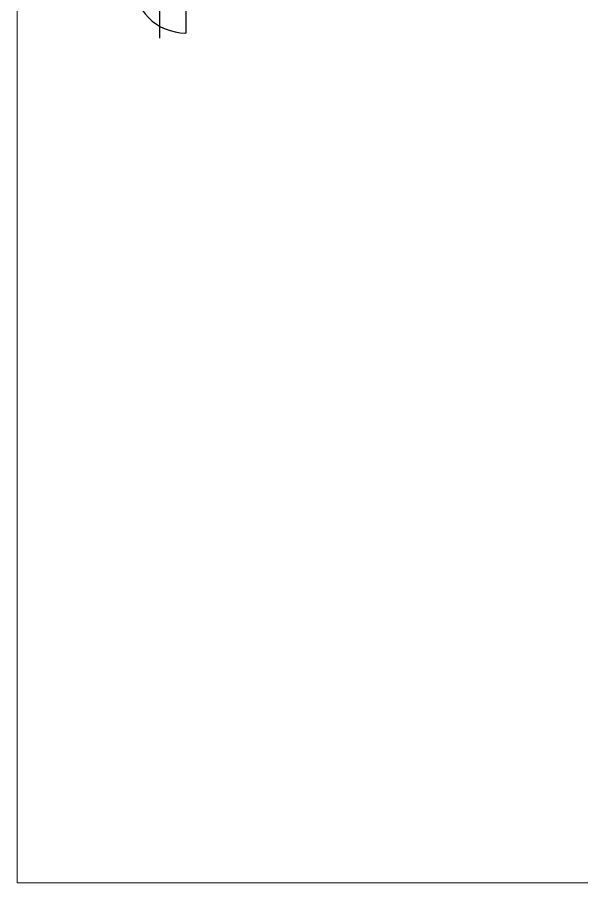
# Model space of a CAD drawing. Header units: metres. Extents: x 31500 to 1073645, y -1029792 to 61053.
# Drawn here: x 95452 to 106200, y -567356 to -550883 of the extents above; entities that cross this region are included whole.
import ezdxf

# ---------------------------------------------------------------- set-up
doc = ezdxf.new("R2010")
doc.units = ezdxf.units.M
doc.layers.add('Layer15', color=7, linetype='Continuous')
doc.layers.add('PS2', color=7, linetype='Continuous')

msp = doc.modelspace()

# ---------------------------------------------------------------- linework, layer by layer
at = {"layer": 'Layer15', "color": 1, "lineweight": 0}
for p, q in [((95451.6, -567356.1), (95451.6, -483618.6)), ((205033.9, -567356.1), (95451.6, -567356.1))]:
    msp.add_line(p, q, dxfattribs=at)
at = {"layer": 'PS2'}
for p, q in [((98158.5, -549831.9), (98158.5, -551281.9)), ((98658.5, -550181.9), (98658.5, -551181.9))]:
    msp.add_line(p, q, dxfattribs=at)
msp.add_arc((98658.5, -550181.9), 1000, 180, 270, dxfattribs=at)

doc.saveas('drawing.dxf')
